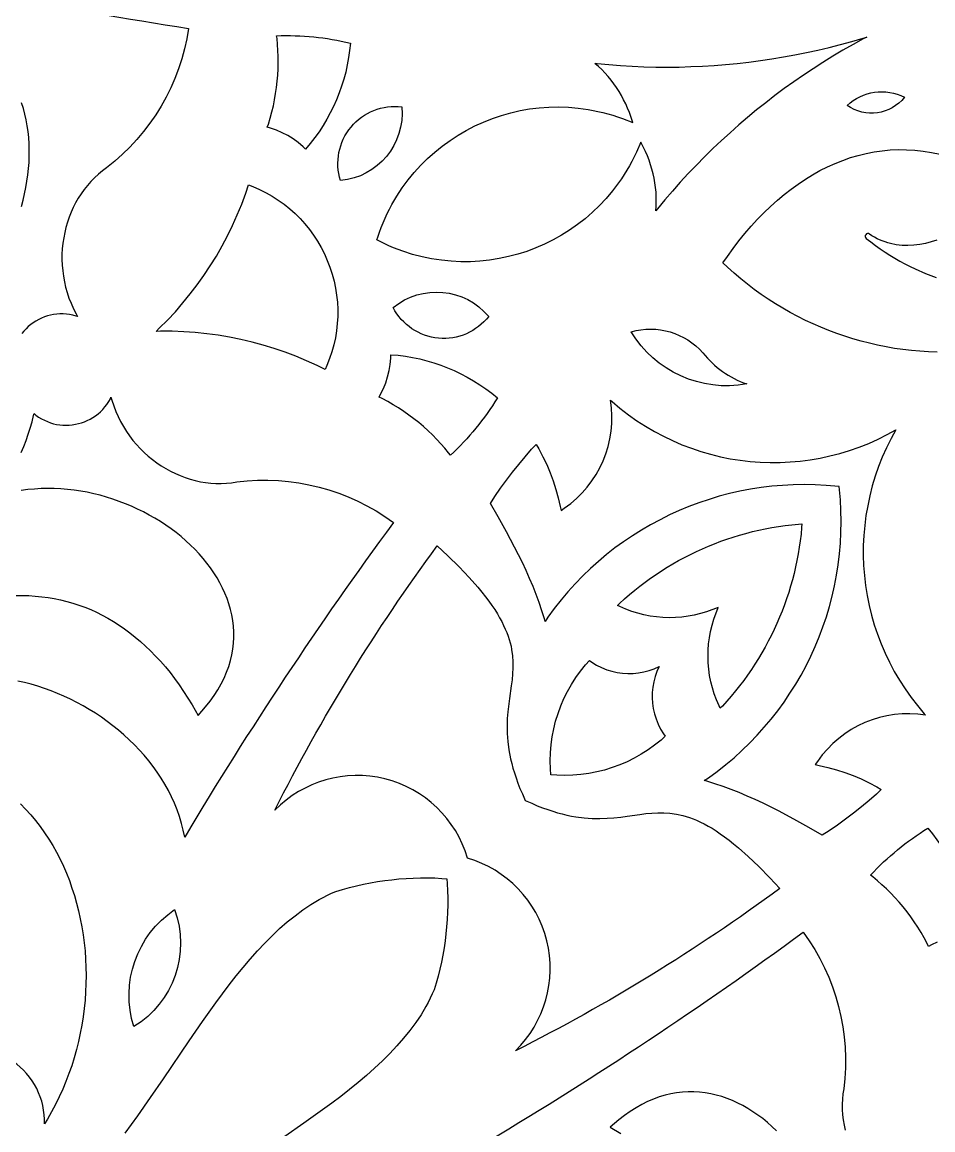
# Model space of a CAD drawing. Extents: x -1917 to -261, y -485 to 605.
# Drawn here: x -1476.2 to -1384.8, y -79.6 to 31.7 of the extents above; entities that cross this region are included whole.
import ezdxf

# ---------------------------------------------------------------- set-up
doc = ezdxf.new("R2010")
doc.units = 0
doc.layers.add('LAYER_1', color=18, linetype='CONTINUOUS')

msp = doc.modelspace()

# ---------------------------------------------------------------- linework, layer by layer
at = {"layer": 'LAYER_1'}
for points in [[(-1496.67, 38.57, 0.023948), (-1459.53, 31.05, -0.193982), (-1467.76, 17.05), (-1468.18, 16.74), (-1468.59, 16.41), (-1468.97, 16.05), (-1469.34, 15.67), (-1469.69, 15.28), (-1470.01, 14.87), (-1470.32, 14.44), (-1470.6, 14), (-1470.87, 13.54), (-1471.11, 13.06), (-1471.32, 12.58), (-1471.52, 12.08), (-1471.69, 11.58), (-1471.84, 11.06), (-1471.97, 10.54), (-1472.07, 10.01), (-1472.15, 9.47), (-1472.21, 8.92), (-1472.24, 8.38), (-1472.24, 7.83), (-1472.22, 7.27), (-1472.17, 6.72), (-1472.1, 6.17), (-1472, 5.61), (-1471.88, 5.06), (-1471.72, 4.52), (-1471.54, 3.97), (-1471.33, 3.44), (-1471.1, 2.9), (-1470.83, 2.38), (-1470.68, 2.11), (-1470.82, 2.16), (-1471.15, 2.24), (-1471.47, 2.31), (-1471.8, 2.35), (-1472.12, 2.37), (-1472.45, 2.37), (-1472.77, 2.35), (-1473.08, 2.31), (-1473.4, 2.25), (-1473.7, 2.17), (-1474, 2.07), (-1474.3, 1.95), (-1474.58, 1.82), (-1474.86, 1.66), (-1475.12, 1.49), (-1475.38, 1.31), (-1475.62, 1.11), (-1475.85, 0.89), (-1476.07, 0.66), (-1476.27, 0.42)], [(-1384.4, 9.79), (-1384.96, 9.6), (-1385.54, 9.45), (-1386.12, 9.34), (-1386.71, 9.27), (-1387.31, 9.25), (-1387.9, 9.26), (-1388.48, 9.33), (-1389.06, 9.44), (-1389.34, 9.51), (-1389.61, 9.6), (-1389.89, 9.7), (-1390.15, 9.81), (-1390.41, 9.93), (-1390.67, 10.07), (-1390.92, 10.23), (-1391.17, 10.4, 0.968464), (-1391.49, 9.96), (-1391.03, 9.6), (-1390.56, 9.25), (-1390.09, 8.91), (-1389.61, 8.59), (-1389.12, 8.27), (-1388.62, 7.97), (-1388.12, 7.69), (-1387.62, 7.41), (-1387.1, 7.15), (-1386.58, 6.89), (-1385.53, 6.43), (-1384.46, 6.02)], [(-1476.33, -11.54), (-1476.08, -10.94), (-1475.85, -10.33), (-1475.63, -9.71), (-1475.44, -9.09), (-1475.25, -8.46), (-1475.09, -7.83), (-1475.05, -7.64), (-1474.87, -7.79), (-1474.59, -7.98), (-1474.31, -8.16), (-1474.01, -8.31), (-1473.71, -8.44), (-1473.41, -8.56), (-1473.1, -8.65), (-1472.78, -8.72), (-1472.47, -8.76), (-1472.15, -8.79), (-1471.84, -8.8), (-1471.52, -8.79), (-1471.21, -8.76), (-1470.89, -8.71), (-1470.59, -8.64), (-1470.28, -8.56), (-1469.99, -8.45), (-1469.7, -8.33), (-1469.41, -8.18), (-1469.14, -8.02), (-1468.88, -7.85), (-1468.62, -7.65), (-1468.38, -7.44), (-1468.15, -7.21), (-1467.94, -6.97), (-1467.74, -6.71), (-1467.55, -6.43), (-1467.38, -6.14), (-1467.32, -6), (-1467.23, -6.3), (-1467.05, -6.86), (-1466.84, -7.41), (-1466.61, -7.93), (-1466.35, -8.44), (-1466.08, -8.94), (-1465.78, -9.42), (-1465.46, -9.88), (-1465.12, -10.32), (-1464.76, -10.75), (-1464.38, -11.15), (-1463.99, -11.54), (-1463.58, -11.9), (-1463.16, -12.25), (-1462.72, -12.57), (-1462.27, -12.88), (-1461.81, -13.16), (-1461.34, -13.42), (-1460.86, -13.65), (-1460.37, -13.86), (-1459.87, -14.05), (-1459.37, -14.22), (-1458.86, -14.35), (-1458.34, -14.47), (-1457.83, -14.55), (-1457.3, -14.62), (-1456.78, -14.65), (-1456.25, -14.65), (-1455.73, -14.63), (-1455.21, -14.58), (-1454.69, -14.5, -0.194027), (-1438.97, -18.58, 0.023981), (-1459.92, -50.16), (-1460.06, -49.48), (-1460.24, -48.79), (-1460.44, -48.1), (-1460.68, -47.43), (-1460.95, -46.76), (-1461.24, -46.12), (-1461.56, -45.48), (-1461.91, -44.86), (-1462.28, -44.25), (-1462.68, -43.65), (-1463.09, -43.07), (-1463.53, -42.5), (-1463.99, -41.95), (-1464.47, -41.42), (-1464.97, -40.9), (-1465.48, -40.39), (-1466.02, -39.91), (-1466.56, -39.44), (-1467.13, -38.98), (-1467.7, -38.55), (-1468.29, -38.13), (-1468.89, -37.73), (-1469.5, -37.35), (-1470.12, -36.99), (-1470.75, -36.64), (-1471.39, -36.32), (-1472.04, -36.02), (-1472.69, -35.74), (-1473.34, -35.48), (-1474, -35.23), (-1474.67, -35.02), (-1475.33, -34.82), (-1476, -34.64), (-1476.67, -34.49)], [(-1476.42, -46.84), (-1475.89, -47.37), (-1475.38, -47.93), (-1474.9, -48.51), (-1474.43, -49.11), (-1473.99, -49.73), (-1473.57, -50.36), (-1473.17, -51.02), (-1472.79, -51.69), (-1472.44, -52.38), (-1472.1, -53.08), (-1471.79, -53.8), (-1471.5, -54.53), (-1471.24, -55.28), (-1470.99, -56.03), (-1470.77, -56.8), (-1470.57, -57.58), (-1470.4, -58.37), (-1470.25, -59.16), (-1470.12, -59.97), (-1470.01, -60.78), (-1469.93, -61.59), (-1469.87, -62.41), (-1469.83, -63.23), (-1469.82, -64.06), (-1469.83, -64.89), (-1469.87, -65.72), (-1469.92, -66.55), (-1470.01, -67.39), (-1470.11, -68.22), (-1470.24, -69.04), (-1470.4, -69.87), (-1470.58, -70.69), (-1470.78, -71.51), (-1471.01, -72.32), (-1471.26, -73.12), (-1471.54, -73.92), (-1471.84, -74.71), (-1472.16, -75.49), (-1472.51, -76.26), (-1472.89, -77.01), (-1473.29, -77.76), (-1473.71, -78.5), (-1474.01, -78.97, 0.555563), (-1484.17, -72.05, 0.258887)], [(-1384.37, -60.72), (-1384.94, -61), (-1385.23, -61.16), (-1385.38, -60.86), (-1385.68, -60.29), (-1385.99, -59.74), (-1386.32, -59.2), (-1386.67, -58.68), (-1387.03, -58.16), (-1387.4, -57.66), (-1387.79, -57.17), (-1388.2, -56.7), (-1388.61, -56.24), (-1389.03, -55.79), (-1389.47, -55.36), (-1389.92, -54.95), (-1390.37, -54.55), (-1390.84, -54.17), (-1391.07, -53.98, -0.066734), (-1385.31, -49.27, -0.161874), (-1380.97, -59.99)], [(-1429.41, -80.67, 0.023948), (-1397.83, -59.72, -0.193982), (-1393.75, -75.44), (-1393.83, -75.95), (-1393.88, -76.48), (-1393.91, -77), (-1393.9, -77.53), (-1393.87, -78.05), (-1393.81, -78.57), (-1393.72, -79.09), (-1393.61, -79.61)]]:
    msp.add_lwpolyline(points, format="xyb", dxfattribs=at)
for points in [[(-1450.69, 30.32, -0.066734), (-1443.29, 29.58, -0.161874), (-1447.79, 18.93), (-1448.04, 19.17), (-1448.53, 19.58), (-1449.04, 19.95), (-1449.58, 20.28), (-1450.14, 20.57), (-1450.72, 20.82), (-1451.31, 21.03), (-1451.64, 21.12), (-1451.52, 21.44), (-1451.34, 22.05), (-1451.17, 22.66), (-1451.02, 23.27), (-1450.9, 23.89), (-1450.79, 24.51), (-1450.7, 25.13), (-1450.63, 25.75), (-1450.58, 26.37), (-1450.54, 26.99), (-1450.53, 27.6), (-1450.53, 28.22), (-1450.56, 28.83), (-1450.6, 29.43), (-1450.65, 30.03)], [(-1393.42, 23.32, -0.313022), (-1387.65, 24.14, -0.400535)], [(-1444.27, 15.76, -0.547146), (-1438.12, 23.17, -0.412174)], [(-1438.99, 3.01, -0.412174), (-1429.4, 2.12, -0.547146)], [(-1415.1, 0.59, -0.28687), (-1407.89, -1.53, 0.141794), (-1403.5, -4.66, -0.312542)], [(-1439.24, -1.72, -0.161927), (-1428.52, -6.06, -0.066618), (-1433.24, -11.82), (-1433.42, -11.59), (-1433.8, -11.12), (-1434.2, -10.67), (-1434.61, -10.22), (-1435.04, -9.78), (-1435.49, -9.36), (-1435.95, -8.94), (-1436.42, -8.54), (-1436.91, -8.15), (-1437.41, -7.78), (-1437.93, -7.42), (-1438.45, -7.07), (-1438.99, -6.74), (-1439.54, -6.43), (-1440.11, -6.13), (-1440.41, -5.98), (-1440.25, -5.69), (-1439.97, -5.12), (-1439.74, -4.53), (-1439.55, -3.93), (-1439.4, -3.32), (-1439.3, -2.69), (-1439.24, -2.06)], [(-1417.02, -6.42), (-1416.22, -7.1), (-1415.38, -7.75), (-1414.53, -8.35), (-1413.66, -8.91), (-1412.77, -9.43), (-1411.86, -9.91), (-1410.94, -10.35), (-1410, -10.76), (-1409.05, -11.12), (-1408.09, -11.44), (-1407.12, -11.72), (-1406.14, -11.96), (-1405.15, -12.16), (-1404.16, -12.31), (-1403.16, -12.43), (-1402.15, -12.51), (-1401.15, -12.54), (-1400.14, -12.54), (-1399.13, -12.49), (-1398.13, -12.4), (-1397.13, -12.27), (-1396.13, -12.1), (-1395.14, -11.89), (-1394.15, -11.64), (-1393.18, -11.34), (-1392.21, -11.01), (-1391.25, -10.63), (-1390.31, -10.21), (-1389.38, -9.74), (-1388.52, -9.27), (-1389, -10.13), (-1389.46, -11.06), (-1389.88, -12), (-1390.26, -12.96), (-1390.59, -13.93), (-1390.89, -14.9), (-1391.14, -15.89), (-1391.35, -16.88), (-1391.52, -17.88), (-1391.65, -18.88), (-1391.74, -19.88), (-1391.79, -20.89), (-1391.79, -21.9), (-1391.76, -22.9), (-1391.68, -23.9), (-1391.56, -24.9), (-1391.41, -25.9), (-1391.21, -26.89), (-1390.97, -27.87), (-1390.69, -28.84), (-1390.37, -29.8), (-1390.01, -30.75), (-1389.6, -31.69), (-1389.16, -32.61), (-1388.68, -33.52), (-1388.16, -34.41), (-1387.6, -35.28), (-1387, -36.13), (-1386.35, -36.96), (-1385.67, -37.77), (-1385.53, -37.93, 0.292397), (-1396.38, -42.56), (-1396.61, -42.89), (-1396.22, -42.98), (-1395.34, -43.17), (-1394.49, -43.4), (-1393.65, -43.67), (-1392.82, -43.98), (-1392.01, -44.32), (-1391.21, -44.71), (-1390.43, -45.13), (-1389.98, -45.4), (-1390.46, -45.84), (-1391.21, -46.5), (-1391.98, -47.14), (-1392.77, -47.77), (-1393.57, -48.37), (-1394.38, -48.96), (-1395.21, -49.52), (-1395.91, -49.98), (-1397.25, -49.21), (-1398.76, -48.36), (-1400.29, -47.54), (-1401.85, -46.77), (-1402.64, -46.4), (-1403.44, -46.04), (-1404.24, -45.7), (-1405.05, -45.39), (-1405.86, -45.09), (-1406.68, -44.81), (-1407.5, -44.56), (-1407.76, -44.49), (-1407.34, -44.21), (-1406.46, -43.56), (-1405.6, -42.89), (-1404.77, -42.19), (-1403.97, -41.46), (-1403.19, -40.71), (-1402.45, -39.93), (-1401.73, -39.13), (-1401.04, -38.31), (-1400.38, -37.47), (-1399.75, -36.6), (-1399.15, -35.72), (-1398.58, -34.81), (-1398.04, -33.89), (-1397.54, -32.95), (-1397.06, -32), (-1396.62, -31.03), (-1396.21, -30.04), (-1395.84, -29.04), (-1395.5, -28.03), (-1395.19, -27.01), (-1394.92, -25.97), (-1394.68, -24.93), (-1394.48, -23.87), (-1394.31, -22.81), (-1394.18, -21.73), (-1394.09, -20.65), (-1394.03, -19.57), (-1394.02, -18.48), (-1394.04, -17.38), (-1394.09, -16.28), (-1394.21, -14.96), (-1395.53, -14.84), (-1396.63, -14.79), (-1397.73, -14.77), (-1398.82, -14.78), (-1399.9, -14.84), (-1400.98, -14.93), (-1402.06, -15.06), (-1403.12, -15.23), (-1404.18, -15.43), (-1405.22, -15.67), (-1406.26, -15.94), (-1407.28, -16.25), (-1408.3, -16.59), (-1409.29, -16.96), (-1410.28, -17.37), (-1411.25, -17.81), (-1412.2, -18.29), (-1413.14, -18.79), (-1414.06, -19.33), (-1414.97, -19.9), (-1415.85, -20.5), (-1416.72, -21.13), (-1417.56, -21.79), (-1418.38, -22.48), (-1419.18, -23.19), (-1419.96, -23.94), (-1420.71, -24.72), (-1421.44, -25.52), (-1422.14, -26.35), (-1422.81, -27.21), (-1423.46, -28.09), (-1423.74, -28.51), (-1423.81, -28.25), (-1424.06, -27.43), (-1424.34, -26.61), (-1424.64, -25.8), (-1424.95, -24.99), (-1425.29, -24.19), (-1425.65, -23.39), (-1426.02, -22.6), (-1426.4, -21.82), (-1426.8, -21.04), (-1427.61, -19.51), (-1428.46, -18), (-1429.23, -16.66), (-1428.78, -15.96), (-1428.21, -15.13), (-1427.62, -14.32), (-1427.02, -13.52), (-1426.39, -12.73), (-1425.75, -11.96), (-1425.09, -11.2), (-1424.65, -10.73), (-1424.38, -11.18), (-1423.96, -11.96), (-1423.57, -12.76), (-1423.23, -13.57), (-1422.92, -14.4), (-1422.65, -15.24), (-1422.42, -16.09), (-1422.23, -16.97), (-1422.14, -17.36), (-1421.81, -17.13, 0.292397), (-1417.18, -6.28)], [(-1433.51, -21.91), (-1432.37, -23.03), (-1431.36, -24.09), (-1430.48, -25.08), (-1430.09, -25.56), (-1429.72, -26.02), (-1429.39, -26.47), (-1429.08, -26.9), (-1428.79, -27.32), (-1428.53, -27.73), (-1428.3, -28.13), (-1428.09, -28.52), (-1427.9, -28.9), (-1427.73, -29.27), (-1427.58, -29.63), (-1427.45, -29.98), (-1427.34, -30.32), (-1427.24, -30.66), (-1427.16, -30.99), (-1427.1, -31.31), (-1427.01, -31.95), (-1426.97, -32.57), (-1426.97, -33.17), (-1427, -33.78), (-1427.06, -34.38), (-1427.13, -34.99), (-1427.31, -36.25), (-1427.47, -37.57), (-1427.53, -38.27), (-1427.55, -39), (-1427.54, -39.76), (-1427.48, -40.56), (-1427.37, -41.4), (-1427.2, -42.29), (-1427.09, -42.76), (-1426.97, -43.23), (-1426.82, -43.72), (-1426.65, -44.22), (-1426.47, -44.74), (-1426.26, -45.27), (-1426.02, -45.82), (-1425.73, -46.48), (-1425.07, -46.77), (-1424.53, -47.01), (-1423.99, -47.21), (-1423.47, -47.4), (-1422.97, -47.57), (-1422.48, -47.72), (-1422.01, -47.84), (-1421.54, -47.95), (-1421.09, -48.05), (-1420.65, -48.12), (-1419.81, -48.23), (-1419.01, -48.29), (-1418.25, -48.3), (-1417.52, -48.28), (-1416.82, -48.22), (-1416.15, -48.15), (-1415.5, -48.06), (-1414.24, -47.88), (-1413.63, -47.81), (-1413.03, -47.75), (-1412.42, -47.72), (-1411.82, -47.72), (-1411.2, -47.76), (-1410.56, -47.85), (-1409.91, -47.99), (-1409.57, -48.09), (-1409.23, -48.2), (-1408.88, -48.33), (-1408.52, -48.48), (-1408.15, -48.65), (-1407.77, -48.84), (-1407.38, -49.05), (-1406.98, -49.28), (-1406.57, -49.54), (-1406.15, -49.82), (-1405.72, -50.13), (-1405.27, -50.47), (-1404.81, -50.84), (-1404.33, -51.23), (-1403.34, -52.11), (-1402.28, -53.11), (-1401.16, -54.26), (-1400.17, -55.32, -0.042505), (-1426.72, -71.62, 0.575019), (-1431.53, -52.28, 0.574933), (-1450.87, -47.47, -0.042468), (-1434.57, -20.92)], [(-1460.93, -57.45, -0.355981), (-1465.02, -69.2, -0.33339)]]:
    msp.add_lwpolyline(points, format="xyb", close=True, dxfattribs=at)
for points in [[(-1391.79, 29.99), (-1392.82, 29.43), (-1393.84, 28.85), (-1394.85, 28.25), (-1395.84, 27.63), (-1396.83, 27), (-1397.8, 26.35), (-1398.77, 25.68), (-1399.72, 25), (-1400.66, 24.3), (-1401.59, 23.59), (-1402.5, 22.86), (-1403.41, 22.11), (-1404.3, 21.35), (-1405.17, 20.57), (-1406.04, 19.78), (-1406.89, 18.98), (-1407.73, 18.15), (-1408.55, 17.32), (-1409.36, 16.47), (-1410.16, 15.6), (-1410.94, 14.72), (-1411.71, 13.83), (-1412.46, 12.92), (-1412.61, 12.74), (-1412.58, 13.2), (-1412.57, 13.67), (-1412.58, 14.14), (-1412.6, 14.61), (-1412.65, 15.07), (-1412.71, 15.54), (-1412.79, 16), (-1412.89, 16.46), (-1413.01, 16.91), (-1413.14, 17.36), (-1413.3, 17.81), (-1413.47, 18.25), (-1413.66, 18.68), (-1414.12, 19.63), (-1414.57, 18.62), (-1414.79, 18.15), (-1415.03, 17.69), (-1415.27, 17.24), (-1415.53, 16.8), (-1415.8, 16.37), (-1416.07, 15.95), (-1416.36, 15.54), (-1416.96, 14.74), (-1417.6, 13.98), (-1418.27, 13.26), (-1418.98, 12.58), (-1419.72, 11.94), (-1420.48, 11.35), (-1421.28, 10.79), (-1422.09, 10.28), (-1422.93, 9.81), (-1423.8, 9.38), (-1424.68, 9), (-1425.58, 8.66), (-1426.49, 8.37), (-1427.42, 8.13), (-1428.36, 7.93), (-1429.32, 7.78), (-1430.28, 7.68), (-1431.24, 7.62), (-1432.21, 7.62), (-1433.18, 7.66), (-1434.15, 7.76), (-1435.13, 7.91), (-1436.09, 8.11), (-1437.06, 8.36), (-1438.01, 8.67), (-1438.49, 8.84), (-1438.96, 9.03), (-1439.43, 9.23), (-1439.9, 9.44), (-1440.36, 9.67), (-1440.62, 9.81), (-1440.53, 10.09), (-1440.37, 10.58), (-1440.19, 11.06), (-1440, 11.53), (-1439.8, 12), (-1439.58, 12.46), (-1439.36, 12.91), (-1439.12, 13.35), (-1438.62, 14.21), (-1438.08, 15.03), (-1437.5, 15.83), (-1436.88, 16.58), (-1436.22, 17.3), (-1435.53, 17.98), (-1434.81, 18.63), (-1434.06, 19.24), (-1433.28, 19.8), (-1432.48, 20.33), (-1431.65, 20.81), (-1430.79, 21.25), (-1429.92, 21.65), (-1429.03, 22), (-1428.11, 22.31), (-1427.19, 22.58), (-1426.25, 22.79), (-1425.29, 22.96), (-1424.33, 23.08), (-1423.36, 23.15), (-1422.38, 23.17), (-1421.39, 23.13), (-1420.41, 23.05), (-1419.41, 22.91), (-1418.92, 22.82), (-1418.43, 22.72), (-1417.93, 22.6), (-1417.44, 22.47), (-1416.95, 22.33), (-1416.46, 22.17), (-1415.97, 22), (-1414.93, 21.6), (-1415.28, 22.6), (-1415.45, 23.04), (-1415.64, 23.47), (-1415.85, 23.89), (-1416.07, 24.31), (-1416.31, 24.71), (-1416.56, 25.11), (-1416.83, 25.49), (-1417.12, 25.86), (-1417.42, 26.23), (-1417.73, 26.58), (-1418.05, 26.91), (-1418.39, 27.24), (-1418.73, 27.54), (-1418.51, 27.51), (-1417.33, 27.41), (-1416.16, 27.32), (-1414.98, 27.25), (-1413.81, 27.2), (-1412.63, 27.17), (-1411.46, 27.16), (-1410.29, 27.17), (-1409.11, 27.21), (-1407.94, 27.26), (-1406.77, 27.33), (-1405.61, 27.42), (-1404.44, 27.53), (-1403.28, 27.66), (-1402.11, 27.82), (-1400.96, 27.99), (-1399.8, 28.18), (-1398.65, 28.39), (-1397.5, 28.62), (-1396.35, 28.87), (-1395.21, 29.14), (-1394.08, 29.42), (-1392.95, 29.73), (-1391.82, 30.06), (-1391.45, 30.17)], [(-1453.07, 15.17), (-1452.4, 14.88), (-1451.75, 14.55), (-1451.13, 14.2), (-1450.52, 13.81), (-1449.94, 13.39), (-1449.38, 12.94), (-1448.84, 12.46), (-1448.34, 11.95), (-1447.86, 11.42), (-1447.4, 10.87), (-1446.98, 10.28), (-1446.59, 9.68), (-1446.23, 9.05), (-1445.9, 8.41), (-1445.61, 7.74), (-1445.35, 7.06), (-1445.12, 6.37), (-1444.93, 5.68), (-1444.78, 4.97), (-1444.67, 4.26), (-1444.59, 3.55), (-1444.56, 2.83), (-1444.56, 2.12), (-1444.6, 1.4), (-1444.68, 0.69), (-1444.79, -0.02), (-1444.95, -0.72), (-1445.14, -1.42), (-1445.37, -2.11), (-1445.64, -2.79), (-1445.83, -3.21), (-1446.62, -2.81), (-1447.68, -2.33), (-1448.75, -1.88), (-1449.84, -1.47), (-1450.94, -1.09), (-1452.05, -0.75), (-1453.16, -0.45), (-1454.29, -0.19), (-1455.42, 0.04), (-1456.57, 0.24), (-1457.71, 0.39), (-1458.87, 0.51), (-1460.02, 0.59), (-1461.19, 0.63), (-1462.35, 0.64), (-1462.8, 0.62), (-1462.47, 0.93), (-1461.65, 1.75), (-1460.86, 2.6), (-1460.1, 3.48), (-1459.37, 4.38), (-1458.66, 5.3), (-1457.99, 6.24), (-1457.35, 7.21), (-1456.74, 8.19), (-1456.17, 9.2), (-1455.62, 10.22), (-1455.11, 11.26), (-1454.64, 12.32), (-1454.19, 13.4), (-1453.79, 14.49), (-1453.51, 15.33)], [(-1397.98, -19.06), (-1398.04, -19.73), (-1398.12, -20.4), (-1398.22, -21.06), (-1398.33, -21.72), (-1398.45, -22.37), (-1398.59, -23.03), (-1398.74, -23.68), (-1398.91, -24.32), (-1399.09, -24.96), (-1399.28, -25.6), (-1399.49, -26.23), (-1399.71, -26.85), (-1399.95, -27.47), (-1400.2, -28.09), (-1400.46, -28.7), (-1400.74, -29.3), (-1401.02, -29.9), (-1401.33, -30.49), (-1401.64, -31.08), (-1401.97, -31.65), (-1402.31, -32.23), (-1402.67, -32.79), (-1403.03, -33.34), (-1403.41, -33.89), (-1403.8, -34.43), (-1404.21, -34.97), (-1404.62, -35.49), (-1405.05, -36.01), (-1405.49, -36.51), (-1405.94, -37.01), (-1406.15, -37.22), (-1406.27, -36.98), (-1406.52, -36.39), (-1406.75, -35.79), (-1406.94, -35.18), (-1407.1, -34.56), (-1407.22, -33.93), (-1407.31, -33.31), (-1407.36, -32.67), (-1407.38, -32.04), (-1407.37, -31.4), (-1407.32, -30.77), (-1407.24, -30.14), (-1407.12, -29.51), (-1406.97, -28.89), (-1406.79, -28.28), (-1406.37, -27.12), (-1407.53, -27.54), (-1408.14, -27.72), (-1408.76, -27.87), (-1409.39, -27.99), (-1410.02, -28.07), (-1410.66, -28.12), (-1411.29, -28.13), (-1411.92, -28.11), (-1412.56, -28.06), (-1413.18, -27.97), (-1413.81, -27.84), (-1414.43, -27.69), (-1415.04, -27.5), (-1415.64, -27.27), (-1416.23, -27.02), (-1416.47, -26.89), (-1416.26, -26.69), (-1415.76, -26.24), (-1415.26, -25.8), (-1414.74, -25.37), (-1414.22, -24.96), (-1413.68, -24.55), (-1413.14, -24.16), (-1412.6, -23.78), (-1412.04, -23.42), (-1411.48, -23.06), (-1410.9, -22.72), (-1410.33, -22.39), (-1409.74, -22.08), (-1409.15, -21.77), (-1408.55, -21.48), (-1407.95, -21.21), (-1407.34, -20.95), (-1406.73, -20.7), (-1406.1, -20.46), (-1405.48, -20.24), (-1404.85, -20.03), (-1404.21, -19.84), (-1403.57, -19.66), (-1402.93, -19.49), (-1402.28, -19.34), (-1401.63, -19.2), (-1400.97, -19.08), (-1400.31, -18.97), (-1399.65, -18.87), (-1398.98, -18.79), (-1398.31, -18.73), (-1397.95, -18.7)], [(-1419.03, -32.6), (-1418.56, -32.89), (-1418.06, -33.14), (-1417.55, -33.35), (-1417.03, -33.51), (-1416.5, -33.63), (-1415.97, -33.71), (-1415.43, -33.74), (-1414.89, -33.73), (-1414.35, -33.68), (-1413.82, -33.58), (-1413.3, -33.44), (-1412.78, -33.26), (-1412.29, -33.04), (-1412.51, -33.53), (-1412.69, -34.05), (-1412.83, -34.57), (-1412.93, -35.1), (-1412.98, -35.64), (-1412.99, -36.18), (-1412.96, -36.72), (-1412.88, -37.25), (-1412.76, -37.78), (-1412.6, -38.3), (-1412.39, -38.81), (-1412.14, -39.31), (-1411.85, -39.78), (-1411.67, -40.03), (-1412.1, -40.42), (-1412.74, -40.93), (-1413.4, -41.41), (-1414.08, -41.84), (-1414.78, -42.24), (-1415.51, -42.6), (-1416.25, -42.91), (-1417, -43.19), (-1417.77, -43.43), (-1418.55, -43.62), (-1419.34, -43.77), (-1420.14, -43.89), (-1420.94, -43.95), (-1421.75, -43.98), (-1422.57, -43.96), (-1423.16, -43.91), (-1423.21, -43.32), (-1423.23, -42.5), (-1423.2, -41.69), (-1423.14, -40.88), (-1423.03, -40.09), (-1422.87, -39.3), (-1422.68, -38.52), (-1422.44, -37.75), (-1422.16, -36.99), (-1421.85, -36.26), (-1421.49, -35.53), (-1421.09, -34.83), (-1420.66, -34.15), (-1420.18, -33.49), (-1419.67, -32.85), (-1419.28, -32.42)]]:
    msp.add_lwpolyline(points, close=True, dxfattribs=at)
for points in [[(-1476.32, 13.17), (-1476.15, 13.81), (-1476, 14.44), (-1475.87, 15.07), (-1475.76, 15.71), (-1475.67, 16.34), (-1475.6, 16.97), (-1475.55, 17.6), (-1475.52, 18.23), (-1475.52, 18.85), (-1475.53, 19.47), (-1475.57, 20.08), (-1475.64, 20.68), (-1475.72, 21.28), (-1475.83, 21.87), (-1475.96, 22.44), (-1476.11, 23.01), (-1476.29, 23.57)], [(-1384.38, -1.47), (-1385.24, -1.44), (-1386.1, -1.38), (-1386.96, -1.3), (-1387.81, -1.2), (-1388.66, -1.08), (-1389.51, -0.93), (-1390.35, -0.76), (-1391.18, -0.57), (-1392.01, -0.36), (-1392.83, -0.13), (-1393.65, 0.13), (-1394.46, 0.41), (-1395.26, 0.71), (-1396.05, 1.03), (-1396.83, 1.37), (-1397.61, 1.73), (-1398.37, 2.11), (-1399.13, 2.52), (-1399.87, 2.94), (-1400.61, 3.39), (-1401.33, 3.85), (-1402.04, 4.34), (-1402.74, 4.84), (-1403.43, 5.37), (-1404.1, 5.91), (-1404.76, 6.48), (-1405.41, 7.06), (-1405.88, 7.5), (-1405.44, 8.14), (-1404.87, 8.94), (-1404.27, 9.71), (-1403.67, 10.46), (-1403.04, 11.18), (-1402.41, 11.88), (-1401.76, 12.54), (-1401.1, 13.18), (-1400.42, 13.79), (-1399.74, 14.36), (-1399.04, 14.91), (-1398.33, 15.42), (-1397.61, 15.9), (-1396.88, 16.35), (-1396.14, 16.77), (-1395.39, 17.15), (-1394.63, 17.49), (-1393.86, 17.8), (-1393.08, 18.07), (-1392.3, 18.3), (-1391.5, 18.5), (-1390.7, 18.65), (-1389.9, 18.77), (-1389.08, 18.85), (-1388.26, 18.88), (-1387.44, 18.87), (-1386.61, 18.82), (-1385.77, 18.73), (-1384.93, 18.59), (-1384.08, 18.41)], [(-1476.88, -25.9), (-1476.22, -25.9), (-1475.57, -25.91), (-1474.92, -25.96), (-1474.28, -26.02), (-1473.64, -26.1), (-1473.01, -26.21), (-1472.39, -26.34), (-1471.77, -26.49), (-1471.16, -26.67), (-1470.55, -26.86), (-1469.95, -27.08), (-1469.36, -27.32), (-1468.78, -27.59), (-1468.2, -27.87), (-1467.63, -28.18), (-1467.07, -28.51), (-1466.51, -28.87), (-1465.96, -29.24), (-1465.42, -29.64), (-1464.89, -30.07), (-1464.36, -30.51), (-1463.85, -30.98), (-1463.34, -31.46), (-1462.84, -31.98), (-1462.35, -32.51), (-1461.86, -33.07), (-1461.39, -33.65), (-1460.93, -34.25), (-1460.47, -34.88), (-1460.03, -35.53), (-1459.59, -36.2), (-1459.17, -36.89), (-1458.56, -37.94), (-1457.82, -37.09), (-1457.37, -36.51), (-1456.96, -35.94), (-1456.59, -35.36), (-1456.26, -34.78), (-1455.97, -34.19), (-1455.72, -33.61), (-1455.5, -33.03), (-1455.33, -32.44), (-1455.19, -31.86), (-1455.09, -31.28), (-1455.02, -30.7), (-1454.99, -30.12), (-1454.99, -29.55), (-1455.03, -28.98), (-1455.09, -28.41), (-1455.19, -27.85), (-1455.32, -27.3), (-1455.48, -26.75), (-1455.66, -26.21), (-1455.88, -25.67), (-1456.12, -25.15), (-1456.38, -24.63), (-1456.67, -24.12), (-1456.99, -23.62), (-1457.33, -23.12), (-1457.69, -22.64), (-1458.07, -22.17), (-1458.48, -21.71), (-1458.9, -21.26), (-1459.34, -20.83), (-1459.81, -20.4), (-1460.28, -19.99), (-1460.78, -19.59), (-1461.29, -19.21), (-1461.82, -18.84), (-1462.36, -18.48), (-1462.92, -18.14), (-1463.48, -17.82), (-1464.07, -17.51), (-1464.66, -17.22), (-1465.26, -16.94), (-1465.87, -16.69), (-1466.49, -16.45), (-1467.12, -16.23), (-1467.76, -16.03), (-1468.4, -15.84), (-1469.05, -15.68), (-1469.7, -15.54), (-1470.36, -15.42), (-1471.02, -15.32), (-1471.68, -15.24), (-1472.35, -15.19), (-1473.01, -15.16), (-1473.68, -15.15), (-1474.34, -15.17), (-1475.01, -15.21), (-1475.67, -15.27), (-1476.33, -15.37)], [(-1465.9, -79.89), (-1465.25, -79.03), (-1464.61, -78.15), (-1463.34, -76.33), (-1462.06, -74.45), (-1459.47, -70.61), (-1458.15, -68.7), (-1456.81, -66.82), (-1456.14, -65.9), (-1455.45, -65), (-1454.76, -64.11), (-1454.05, -63.25), (-1453.34, -62.41), (-1452.62, -61.6), (-1451.89, -60.82), (-1451.14, -60.08), (-1450.39, -59.36), (-1449.62, -58.69), (-1448.84, -58.06), (-1448.05, -57.48), (-1447.25, -56.94), (-1446.43, -56.44), (-1446.01, -56.22), (-1445.6, -56.01), (-1445.17, -55.81), (-1444.76, -55.63), (-1444.08, -55.42), (-1443.38, -55.23), (-1442.68, -55.05), (-1441.97, -54.89), (-1441.26, -54.75), (-1440.55, -54.63), (-1439.84, -54.52), (-1439.13, -54.44), (-1438.41, -54.37), (-1437.69, -54.31), (-1436.97, -54.28), (-1436.25, -54.26), (-1435.53, -54.26), (-1434.81, -54.27), (-1434.09, -54.31), (-1433.6, -54.34), (-1433.56, -54.84), (-1433.52, -55.56), (-1433.51, -56.28), (-1433.51, -57), (-1433.53, -57.72), (-1433.56, -58.44), (-1433.62, -59.16), (-1433.69, -59.88), (-1433.78, -60.59), (-1433.88, -61.3), (-1434, -62.01), (-1434.14, -62.72), (-1434.3, -63.43), (-1434.48, -64.13), (-1434.67, -64.82), (-1434.88, -65.51), (-1435.06, -65.92), (-1435.26, -66.34), (-1435.47, -66.76), (-1435.7, -67.18), (-1436.19, -68), (-1436.73, -68.8), (-1437.31, -69.59), (-1437.94, -70.37), (-1438.62, -71.14), (-1439.33, -71.89), (-1440.07, -72.64), (-1440.85, -73.37), (-1441.66, -74.09), (-1442.5, -74.8), (-1443.36, -75.5), (-1444.25, -76.2), (-1445.15, -76.89), (-1446.07, -77.56), (-1447.95, -78.9), (-1449.86, -80.22)], [(-1400.51, -79.65), (-1400.96, -79.23), (-1401.42, -78.82), (-1401.89, -78.44), (-1402.37, -78.08), (-1402.87, -77.74), (-1403.37, -77.42), (-1403.88, -77.13), (-1404.4, -76.87), (-1404.92, -76.63), (-1405.46, -76.41), (-1406, -76.23), (-1406.55, -76.07), (-1407.1, -75.94), (-1407.66, -75.84), (-1408.23, -75.78), (-1408.8, -75.74), (-1409.37, -75.74), (-1409.95, -75.77), (-1410.53, -75.84), (-1411.11, -75.94), (-1411.69, -76.08), (-1412.28, -76.25), (-1412.86, -76.47), (-1413.44, -76.72), (-1414.03, -77.01), (-1414.61, -77.34), (-1415.19, -77.71), (-1415.76, -78.12), (-1416.34, -78.57), (-1417.19, -79.31), (-1416.14, -79.92)]]:
    msp.add_lwpolyline(points, dxfattribs=at)

doc.saveas('drawing.dxf')
